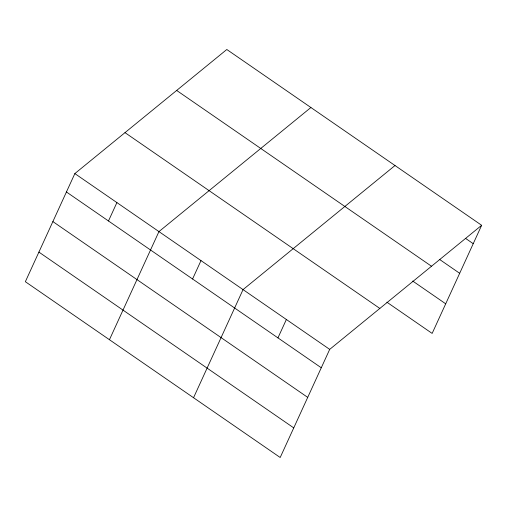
<?xml version="1.0" encoding="UTF-8"?>
<svg xmlns="http://www.w3.org/2000/svg" width="507" height="507" viewBox="0 0 507 507"><rect width="100%" height="100%" fill="white"/><g stroke="black" fill="none" stroke-linecap="round" stroke-linejoin="round"><path stroke-width="0.76" d="M74.852 173.584L25.35 281.702L280.194 457.498L329.696 349.38L481.65 225.298L226.806 49.502L74.852 173.584L329.696 349.38M108.479 220.982L116.902 202.591M109.449 339.715L158.951 231.598L310.905 107.516M192.578 278.996L201 260.604M193.547 397.729L243.049 289.611L395.004 165.529M277.95 337.884L286.373 319.492M481.65 225.298L432.148 333.416L386.885 302.191M465.47 238.334L473.227 243.69M439.626 259.47L459.672 273.298M176.664 90.449L431.508 266.245M412.73 281.055L445.704 303.807M124.995 132.638L379.838 308.433M66.43 191.976L321.273 367.771M52.874 221.584L307.717 397.38M38.906 252.093L293.749 427.889"/></g></svg>
